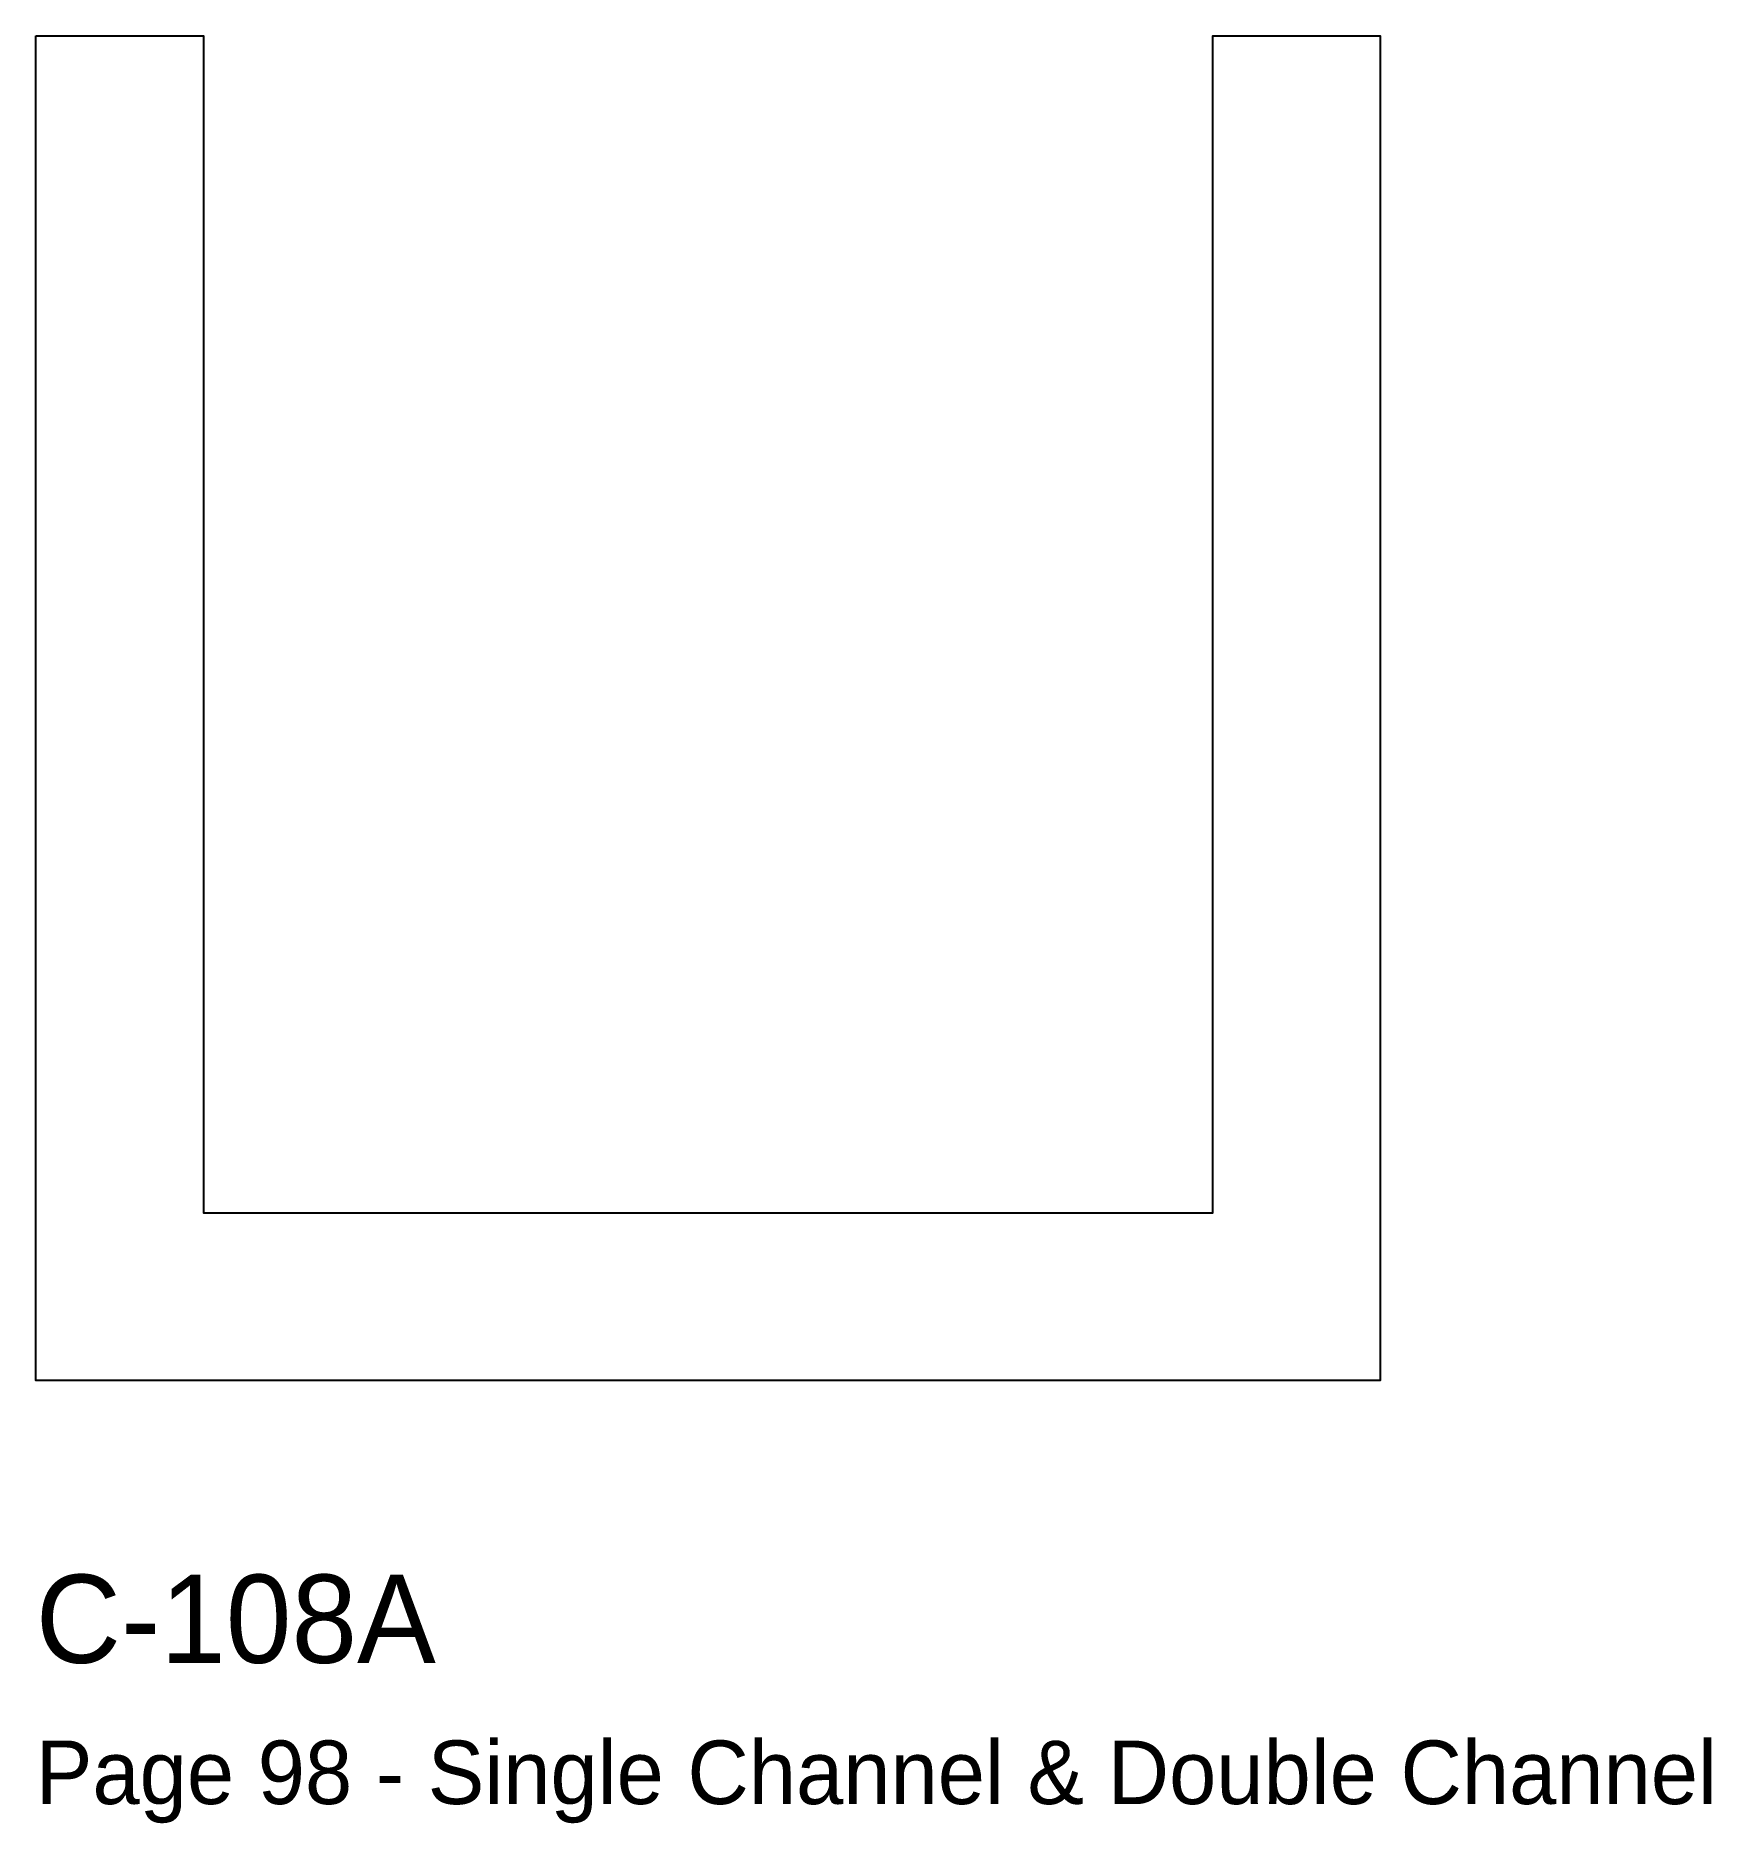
# Model space of a CAD drawing. Header units: millimetres. Extents: x 0 to 47.5, y -12.5 to 38.1.
import ezdxf

# ---------------------------------------------------------------- set-up
doc = ezdxf.new("R2010")
doc.units = ezdxf.units.MM
doc.layers.add('INFO', color=7, linetype='Continuous')
doc.layers.add('PROFILE', color=7, linetype='Continuous')

msp = doc.modelspace()

# ---------------------------------------------------------------- linework, layer by layer
at = {"layer": 'PROFILE'}
msp.add_lwpolyline([(0, 38.1), (4.75, 38.1), (4.75, 4.75), (33.35, 4.75), (33.35, 38.1), (38.1, 38.1), (38.1, 0), (0, 0)], close=True, dxfattribs=at)

# ---------------------------------------------------------------- texts
at = {"layer": 'INFO'}
for s, height, p in [('C-108A', 2.5, (0, -8)), ('Page 98 - Single Channel & Double Channel', 1.8, (0, -12))]:
    msp.add_text(s, height=height, dxfattribs=at).set_placement(p)

doc.saveas('drawing.dxf')
